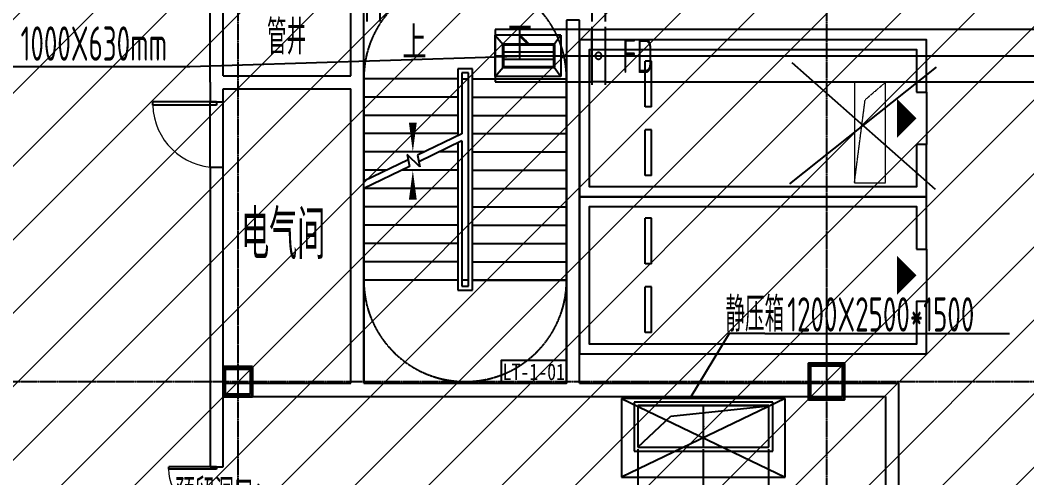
# Model space of a CAD drawing. Extents: x -20827274 to 1300756471, y -549375 to 3431892.
# Drawn here: x -34936 to -19548, y -347731 to -340735 of the extents above; entities that cross this region are included whole.
import ezdxf
from ezdxf.enums import TextEntityAlignment as Align

# ---------------------------------------------------------------- set-up
doc = ezdxf.new("R2010")
doc.units = 0
doc.header["$LTSCALE"] = 10
for name, pattern in [('CENTER2', [1.125, 0.75, -0.125, 0.125, -0.125]), ('DASH', [0.35, 0.25, -0.1]), ('暖附图底图$0$DASH', [0.35, 0.25, -0.1]), ('暖附图底图$0$DOTE', [2.42, 2, -0.2, 0.02, -0.2])]:
    doc.linetypes.add(name, pattern=pattern)
for name, color, linetype in [('1-zs', 3, 'Continuous'), ('1-暖通标注', 4, 'Continuous'), ('1-标注暖通', 4, 'Continuous'), ('DUCT-加压送风中心线', 5, 'CENTER2'), ('DUCT-加压送风法兰', 2, 'Continuous'), ('DUCT-加压送风管', 1, 'Continuous'), ('DUCT-加压送风管端线', 2, 'Continuous'), ('DUCT-加压送风阀门', 7, 'Continuous'), ('DUCT-排风风口', 7, 'Continuous'), ('DUCT-送风法兰', 2, 'Continuous'), ('DUCT-送风管立管', 4, 'Continuous'), ('DUCT-送风管端线', 2, 'Continuous'), ('H-DUCT-送风中心线', 5, 'CENTER2'), ('H-DUCT-送风管', 4, 'Continuous'), ('H-EQ-静压箱', 7, 'Continuous'), ('Hvac-Hide', 8, 'DASH'), ('暖附图底图$0$00-停车位', 8, 'Continuous'), ('暖附图底图$0$1-标注暖通', 8, 'Continuous'), ('暖附图底图$0$A-DIM_SYMB', 8, 'Continuous'), ('暖附图底图$0$A-ROOM_NAME', 8, 'Continuous'), ('暖附图底图$0$A-STAIR', 8, 'Continuous'), ('暖附图底图$0$A-WALL', 8, 'Continuous'), ('暖附图底图$0$DOOR_FIRE', 8, 'Continuous'), ('暖附图底图$0$DOTE', 8, 'Continuous'), ('暖附图底图$0$SRC-03F$0$A-SYMB-NUMB-T', 8, 'Continuous'), ('暖附图底图$0$SRC-03F$0$A-WALL', 8, 'Continuous'), ('暖附图底图$0$STAIR', 8, 'Continuous'), ('暖附图底图$0$WINDOW', 8, 'Continuous')]:
    doc.layers.add(name, color=color, linetype=linetype)
for name, color, linetype, lineweight in [('F-非人防区', 105, 'Continuous', 15), ('HOLE', 52, 'Continuous', 15), ('暖附图底图$0$钢柱', 8, 'Continuous', 35)]:
    doc.layers.add(name, color=color, linetype=linetype, lineweight=lineweight)
doc.styles.add('8B2_02', font='tssdeng.shx', dxfattribs={"width": 0.6, "bigfont": 'TSSDCHN.shx'})
doc.styles.add('暖附图底图$0$8B2_01', font='simhei.ttf', dxfattribs={"width": 0.8})
doc.styles.add('暖附图底图$0$8B2_02', font='tssdeng.shx', dxfattribs={"width": 0.6, "bigfont": 'TSSDCHN.shx'})
doc.styles.add('暖附图底图$0$_TCH_DIM', font='SIMPLEX', dxfattribs={"bigfont": 'GBCBIG'})
doc.styles.add('暖附图底图$0$SRC-03F$0$ECADI-TXT', font='simplex.shx', dxfattribs={"bigfont": 'hztxt.shx'})

# ---------------------------------------------------------------- blocks, each defined once
blk = doc.blocks.new('$风口$00000108')
for p, q in [((-250, 135), (-190, 75)), ((-250, -135), (-250, 135)), ((250, 135), (200, 75)), ((250, 135), (250, -135)), ((200, 25), (-190, 25)), ((200, -25), (-190, -25)), ((-250, -135), (-190, -75)), ((200, -75), (250, -135)), ((250, -135), (-250, -135))]:
    blk.add_line(p, q)
at = {"linetype": 'Continuous'}
blk.add_line((250, 135), (-250, 135), dxfattribs=at)
at = {"lineweight": 40}
for p, q in [((-190, 75), (200, 75)), ((-190, -75), (-190, 75)), ((200, 75), (200, -75)), ((-190, -75), (200, -75))]:
    blk.add_line(p, q, dxfattribs=at)
blk = doc.blocks.new('暖附图底图$0$车位2400x5300')
at = {"layer": '暖附图底图$0$00-停车位', "color": 251}
for p, q in [((-875, -1000), (-175, -1000)), ((-875, -1100), (-875, -1000)), ((-175, -1100), (-175, -1000)), ((175, -1000), (875, -1000)), ((175, -1100), (175, -1000)), ((875, -1100), (875, -1000)), ((-875, -1100), (-175, -1100)), ((175, -1100), (875, -1100)), ((400, -5300), (-400, -5300))]:
    blk.add_line(p, q, dxfattribs=at)
blk.add_lwpolyline([(400, -5150), (400, -5300), (1200, -5300), (1200, 0), (-1200, 0), (-1200, -5300), (-400, -5300), (-400, -5150), (-1050, -5150), (-1050, -150), (1050, -150), (1050, -5150), (400, -5150)], dxfattribs=at)
blk.add_lwpolyline([(0, -5150, 0, 600, 0), (0, -4850, 600, 600, 0)], format="xyseb", dxfattribs=at)
blk = doc.blocks.new('暖附图底图$0$A$C00330F2E')
at = {"layer": '暖附图底图$0$钢柱', "color": 4, "lineweight": 35}
for points in [[(40675, -171100), (40225, -171100), (40225, -171550), (40675, -171550)], [(49725, -171050), (49175, -171050), (49175, -171600), (49725, -171600)], [(49695, -171570), (49205, -171570), (49205, -171080), (49695, -171080)], [(40645, -171520), (40255, -171520), (40255, -171130), (40645, -171130)]]:
    blk.add_lwpolyline(points, close=True, dxfattribs=at)
blk = doc.blocks.new('暖附图底图$0$SRC-03F$0$ECADI-TAG-CODE')
at = {"layer": '暖附图底图$0$SRC-03F$0$A-SYMB-NUMB-T', "color": 1}
blk.add_lwpolyline([(3.41, 8.1), (13.41, 8.1), (13.41, 4.6), (3.41, 4.6)], close=True, dxfattribs=at)
at = {"layer": '暖附图底图$0$SRC-03F$0$A-SYMB-NUMB-T', "style": '暖附图底图$0$SRC-03F$0$ECADI-TXT', "width": 0.7}
blk.add_attdef('CODE', text='', height=2.5, dxfattribs=at).set_placement((8.41, 6.35), align=Align.MIDDLE_CENTER)
blk = doc.blocks.new('暖附图底图$0$$DorLib2D$00000002')
for p, q in [((-0.5, 0), (-0.5, 0.4875)), ((-0.475, 0.4875), (-0.5, 0.4875)), ((-0.475, 0), (-0.475, 0.4875)), ((0.475, 0), (0.475, 0.4875)), ((0.475, 0.4875), (0.5, 0.4875)), ((0.5, 0), (0.5, 0.4875)), ((-0.5, 0), (-0.475, 0)), ((0.5, 0), (0.475, 0))]:
    blk.add_line(p, q)
at = {"lineweight": 13}
for centre, start, end in [((-0.4875, 0), 0, 88.53072), ((0.4875, 0), 91.46928, 180)]:
    blk.add_arc(centre, 0.4875, start, end, dxfattribs=at)
blk = doc.blocks.new('暖附图底图$0$$DorLib2D$00000001')
for p, q in [((0.45, 0.975), (0.5, 0.975)), ((0.45, 0), (0.45, 0.975)), ((0.5, 0), (0.5, 0.975)), ((0.5, 0), (0.45, 0))]:
    blk.add_line(p, q)
at = {"lineweight": 13}
blk.add_arc((0.475, 0), 0.975, 91.4693, 180, dxfattribs=at)
blk = doc.blocks.new('暖附图底图$0$AFSFCS')
at = {"layer": '暖附图底图$0$A-DIM_SYMB'}
for points in [[(-28933.6, -341490.4, 0, 0, 0), (-28933.6, -342750.4, 0, 120, 0), (-28933.6, -342300.4, 0, 0, 0)], [(-27333.6, -341490.4, 0, 0, 0), (-27333.6, -345497.9, 0, 0, 0), (-28933.6, -345497.9, 0, 0, 0), (-28933.6, -343030.4, 0, 120, 0), (-28933.6, -343480.4, 0, 0, 0)]]:
    blk.add_lwpolyline(points, format="xyseb", dxfattribs=at)
at = {"layer": '暖附图底图$0$A-STAIR'}
for p, q in [((-28023.6, -341480.4), (-28243.6, -341480.4)), ((-28243.6, -341480.4), (-28243.6, -342500.1)), ((-28083.6, -341540.4), (-28183.6, -341540.4)), ((-28183.6, -341540.4), (-28183.6, -342471)), ((-28083.6, -344800.4), (-28083.6, -341540.4)), ((-28023.6, -344860.4), (-28023.6, -341480.4)), ((-29683.6, -341630.4), (-29683.6, -343198.7)), ((-28243.6, -341630.4), (-29683.6, -341630.4)), ((-28183.6, -341630.4), (-28183.6, -342471)), ((-28183.6, -341630.4), (-28083.6, -341630.4)), ((-28083.6, -344710.4), (-28083.6, -341630.4)), ((-28023.6, -341630.4), (-26583.6, -341630.4)), ((-26583.6, -344710.4), (-26583.6, -341630.4)), ((-28243.6, -341910.4), (-29683.6, -341910.4)), ((-28023.6, -341910.4), (-26583.6, -341910.4)), ((-28243.6, -342190.4), (-29683.6, -342190.4)), ((-28023.6, -342190.4), (-26583.6, -342190.4)), ((-28243.6, -342470.4), (-29683.6, -342470.4)), ((-28183.6, -342471), (-28862.6, -342800.4)), ((-28023.6, -342470.4), (-26583.6, -342470.4)), ((-28183.6, -342582.1), (-28843, -342902)), ((-28243.6, -342611.2), (-28243.6, -344860.4)), ((-28183.6, -342582.1), (-28183.6, -344710.4)), ((-28183.6, -342582.1), (-28183.6, -344800.4)), ((-28759.6, -342750.4), (-29683.6, -342750.4)), ((-28828.9, -342975.6), (-29022, -342788.3)), ((-29022, -342788.3), (-28986.7, -342971.7)), ((-28862.6, -342800.4), (-28828.9, -342975.6)), ((-28243.6, -342750.4), (-28530.5, -342750.4)), ((-28023.6, -342750.4), (-26583.6, -342750.4)), ((-29006.3, -342870.1), (-29683.6, -343198.7)), ((-28986.7, -342971.7), (-29683.6, -343309.8)), ((-29336.7, -343030.4), (-29683.6, -343030.4)), ((-28243.6, -343030.4), (-29107.6, -343030.4)), ((-28023.6, -343030.4), (-26583.6, -343030.4)), ((-29683.6, -343309.8), (-29683.6, -344710.4)), ((-28243.6, -343310.4), (-29683.6, -343310.4)), ((-28023.6, -343310.4), (-26583.6, -343310.4)), ((-28243.6, -343590.4), (-29683.6, -343590.4)), ((-28023.6, -343590.4), (-26583.6, -343590.4)), ((-28243.6, -343870.4), (-29683.6, -343870.4)), ((-28023.6, -343870.4), (-26583.6, -343870.4)), ((-28243.6, -344150.4), (-29683.6, -344150.4)), ((-28023.6, -344150.4), (-26583.6, -344150.4)), ((-28243.6, -344430.4), (-29683.6, -344430.4)), ((-28023.6, -344430.4), (-26583.6, -344430.4)), ((-28243.6, -344710.4), (-29683.6, -344710.4)), ((-29683.6, -344710.4), (-29683.6, -346285.4)), ((-28243.6, -344710.4), (-29683.6, -344710.4)), ((-28083.6, -344710.4), (-28183.6, -344710.4)), ((-28183.6, -344800.4), (-28083.6, -344800.4)), ((-28023.6, -344710.4), (-26583.6, -344710.4)), ((-26583.6, -344710.4), (-28023.6, -344710.4)), ((-26583.6, -346285.4), (-26583.6, -344710.4)), ((-28243.6, -344860.4), (-28023.6, -344860.4)), ((-29683.6, -346285.4), (-26583.6, -346285.4))]:
    blk.add_line(p, q, dxfattribs=at)
at = {"layer": '暖附图底图$0$A-WALL'}
for p, q in [((-32033.6, -341685.4), (-32033.6, -339235.4)), ((-31833.6, -341585.4), (-31833.6, -339335.4)), ((-29883.6, -341585.4), (-29883.6, -339335.4)), ((-29683.6, -341685.4), (-29683.6, -339335.4)), ((-26383.6, -340735.4), (-26583.6, -340735.4)), ((-26583.6, -340735.4), (-26583.6, -346285.4)), ((-26383.6, -346285.4), (-26383.6, -340735.4)), ((-31833.6, -341585.4), (-29883.6, -341585.4)), ((-32033.6, -341685.4), (-32033.6, -341985.4)), ((-29683.6, -346285.4), (-29683.6, -341685.4)), ((-31833.6, -341785.4), (-29883.6, -341785.4)), ((-31833.6, -341985.4), (-31833.6, -341785.4)), ((-29883.6, -346285.4), (-29883.6, -341785.4)), ((-32033.6, -341985.4), (-31833.6, -341985.4)), ((-31833.6, -342985.4), (-32033.6, -342985.4)), ((-32033.6, -342985.4), (-32033.6, -346385.4)), ((-31833.6, -346285.4), (-31833.6, -342985.4)), ((-32033.6, -346385.4), (-32033.6, -347560.4)), ((-31833.6, -346285.4), (-29883.6, -346285.4)), ((-29683.6, -346285.4), (-26583.6, -346285.4)), ((-26383.6, -346285.4), (-21508.6, -346285.4)), ((-21508.6, -346285.4), (-21508.6, -361485.4)), ((-31833.6, -346485.4), (-29783.6, -346485.4)), ((-31833.6, -347560.4), (-31833.6, -346485.4)), ((-29783.6, -346485.4), (-26483.6, -346485.4)), ((-26483.6, -346485.4), (-21708.6, -346485.4)), ((-21708.6, -346485.4), (-21708.6, -361285.4)), ((-32033.6, -347560.4), (-31833.6, -347560.4))]:
    blk.add_line(p, q, dxfattribs=at)
at = {"layer": '暖附图底图$0$DOTE', "color": 16, "linetype": '暖附图底图$0$DOTE', "ltscale": 1.5}
for p, q in [((-31608.6, -155629.3), (-31608.6, -385768.2)), ((-22608.6, -155629.3), (-22608.6, -385768.2)), ((-113117.3, -346260.4), (10791.4, -346260.4))]:
    blk.add_line(p, q, dxfattribs=at)
at = {"layer": '暖附图底图$0$STAIR', "color": 9, "linetype": '暖附图底图$0$DASH'}
for centre, start, end in [((-28133.6, -341630.4), 0, 180), ((-28133.6, -344710.4), 180, 0)]:
    blk.add_arc(centre, 1550, start, end, dxfattribs=at)
at = {"layer": '暖附图底图$0$WINDOW'}
for p, q in [((-32033.6, -342985.4), (-32033.6, -341985.4)), ((-31833.6, -342985.4), (-31833.6, -341985.4))]:
    blk.add_line(p, q, dxfattribs=at)
blk.add_blockref('暖附图底图$0$A$C00330F2E', (-72058.6, -174935.4))
at = {"layer": '暖附图底图$0$00-停车位', "rotation": 90}
for p in [(-26383.6, -342235.4), (-26383.6, -344635.4)]:
    blk.add_blockref('暖附图底图$0$车位2400x5300', p, dxfattribs=at)
at = {"layer": '暖附图底图$0$DOOR_FIRE', "xscale": -1500, "yscale": 1500, "zscale": 200, "rotation": 90}
blk.add_blockref('暖附图底图$0$$DorLib2D$00000002', (-31933.6, -348310.4), dxfattribs=at)
at = {"layer": '暖附图底图$0$SRC-03F$0$A-WALL'}
ref = blk.add_blockref('暖附图底图$0$SRC-03F$0$ECADI-TAG-CODE', (-26242.8, -346745.4), dxfattribs=dict(at, xscale=-100, yscale=100, zscale=100))
ref.add_attrib('CODE', 'LT-1-01', dxfattribs={"layer": '暖附图底图$0$SRC-03F$0$A-SYMB-NUMB-T', "height": 250, "style": '暖附图底图$0$8B2_01', "width": 0.8}).set_placement((-27083.6, -346110.4), align=Align.MIDDLE_CENTER)
at = {"layer": '暖附图底图$0$WINDOW', "xscale": 1000, "yscale": 1000, "zscale": 200, "rotation": 90}
blk.add_blockref('暖附图底图$0$$DorLib2D$00000001', (-31933.6, -342485.4), dxfattribs=at)
at = {"layer": '暖附图底图$0$A-DIM_SYMB', "color": 7, "style": '暖附图底图$0$_TCH_DIM'}
for s, p in [('上', (-29090, -341332.9)), ('下', (-27476, -341332.9))]:
    blk.add_text(s, height=506.4, dxfattribs=at).set_placement(p)
at = {"layer": '暖附图底图$0$A-ROOM_NAME', "style": '暖附图底图$0$8B2_02', "width": 0.6}
for s, height, p in [('管井', 525, (-31163.5, -341258.2)), ('电气间', 750, (-31556.4, -344388.6))]:
    blk.add_text(s, height=height, dxfattribs=at).set_placement(p)
blk = doc.blocks.new('暖附图底图')
at = {"layer": '暖附图底图$0$1-标注暖通', "linetype": '暖附图底图$0$DASH'}
blk.add_blockref('暖附图底图$0$AFSFCS', (500000, 0), dxfattribs=at)

msp = doc.modelspace()

# ---------------------------------------------------------------- hatches: boundary and pattern name
at = {"layer": 'F-非人防区'}
h = msp.add_hatch(dxfattribs=at)
h.set_pattern_fill('ANSI31', color=8, scale=500)
h.set_pattern_definition([(45, (-67108.6, 126739.6), (-561.266, 561.266), [])])
edge = h.paths.add_edge_path()
edge.add_line((26041.4, -160910.4), (26041.4, -174910.4))
edge.add_line((26041.4, -174910.4), (44466.4, -174910.4))
edge.add_line((44466.4, -174910.4), (44466.4, -230535.4))
edge.add_line((44466.4, -230535.4), (29591.4, -230535.4))
edge.add_line((29591.4, -230535.4), (29591.4, -228585.4))
edge.add_line((29591.4, -228585.4), (32466.4, -228585.4))
edge.add_line((32466.4, -228585.4), (32466.4, -223185.4))
edge.add_line((32466.4, -223185.4), (6116.4, -223185.4))
edge.add_line((6116.4, -223185.4), (6116.4, -236210.4))
edge.add_line((6116.4, -236210.4), (5916.4, -236210.4))
edge.add_line((5916.4, -236210.4), (5921.1, -289912.2))
edge.add_line((5921.1, -289912.2), (35191.4, -289912.2))
edge.add_line((35191.4, -289912.2), (35191.4, -296310.4))
edge.add_line((35191.4, -296310.4), (35041.4, -296310.4))
edge.add_line((35041.4, -296310.4), (35041.4, -296910.4))
edge.add_line((35041.4, -296910.4), (35641.4, -296910.4))
edge.add_line((35641.4, -296910.4), (44736.4, -305099.6))
edge.add_line((44736.4, -305099.6), (22456.5, -329844))
edge.add_line((22456.5, -329844), (22456.5, -340006.4))
edge.add_line((22456.5, -340006.4), (-13248.1, -379660.4))
edge.add_line((-13248.1, -379660.4), (-90108.6, -379660.4))
edge.add_line((-90108.6, -379660.4), (-90108.6, -373660.4))
edge.add_line((-90108.6, -373660.4), (-91358.6, -373660.4))
edge.add_arc((-91358.6, -361660.4), 12000, 180, 270, ccw=False)
edge.add_line((-103358.6, -361660.4), (-103358.6, -333450.4))
edge.add_line((-103358.6, -333450.4), (-95358.6, -333436.6))
edge.add_line((-95358.6, -333436.6), (-95358.6, -160610.4))
edge.add_line((-95358.6, -160610.4), (-86333.4, -160610.4))
edge.add_line((-86333.4, -160610.4), (-86333.6, -149790))
edge.add_line((-86333.6, -149790), (-73433.4, -149790))
edge.add_line((-73433.4, -149790), (-73433.4, -160610.4))
edge.add_line((-73433.4, -160610.4), (26041.4, -160910.4))

# ---------------------------------------------------------------- linework, layer by layer
for points in [[(-20933.5, -341453), (-23175.5, -343235.4)], [(-23138, -341381.5), (-20948.5, -343319)]]:
    msp.add_lwpolyline(points)
at = {"layer": '1-暖通标注'}
for p, q in [((-32343, -341442.4), (-27173.1, -341280.9, 2600)), ((-24097.1, -345525.6), (-24697.9, -346519.3)), ((-23554.7, -345525.6), (-24097.1, -345525.6))]:
    msp.add_line(p, q, dxfattribs=at)
at = {"layer": '1-暖通标注', "color": 2}
msp.add_line((-23554.7, -345525.6), (-19813.2, -345525.6), dxfattribs=at)
at = {"layer": '1-标注暖通'}
msp.add_line((-36580.3, -341442.4), (-32343, -341442.4), dxfattribs=at)
at = {"layer": 'DUCT-加压送风中心线'}
for p, q in [((-27673.1, -341280.9), (-26196.1, -341280.9)), ((-25995.7, -341280.9), (6699, -341280.9))]:
    msp.add_line(p, q, dxfattribs=at)
at = {"layer": 'DUCT-加压送风法兰'}
for p, q in [((-29637.7, -339417.1), (-29637.7, -340757.1)), ((-29437.5, -339417.1), (-29437.5, -340757.1)), ((-26196, -339417.1), (-26196, -340757.1)), ((-25995.8, -339417.1), (-25995.8, -340757.1)), ((-26196, -340835.9), (-26196, -341725.9)), ((-25995.8, -340835.9), (-25995.8, -341725.9))]:
    msp.add_line(p, q, dxfattribs=at)
at = {"layer": 'DUCT-加压送风法兰', "color": 18, "true_color": 0x000000}
for p in [(-26196.1, -341280.9, 1000), (-26195.9, -341280.9, 1000), (-25995.9, -341280.9, 1000), (-25995.7, -341280.9, 1000)]:
    msp.add_point(p, dxfattribs=at)
at = {"layer": 'DUCT-加压送风管'}
for p, q in [((-26196.1, -340880.9), (-27673.1, -340880.9)), ((-27673.1, -340880.9), (-27673.1, -341680.9)), ((-26196.1, -341680.9), (-26196.1, -340880.9)), ((-26195.9, -340880.9), (-25995.9, -340880.9)), ((6699, -340880.9), (-25995.7, -340880.9)), ((-25995.7, -340880.9), (-25995.7, -341680.9)), ((-27673.1, -341680.9), (-26196.1, -341680.9)), ((-25995.9, -341680.9), (-26195.9, -341680.9)), ((-25995.7, -341680.9), (6699, -341680.9))]:
    msp.add_line(p, q, dxfattribs=at)
at = {"layer": 'DUCT-加压送风管端线'}
for p, q in [((-26195.9, -340880.9), (-26195.9, -341680.9)), ((-25995.9, -340880.9), (-25995.9, -341680.9))]:
    msp.add_line(p, q, dxfattribs=at)
at = {"layer": 'DUCT-加压送风阀门'}
for p, q in [((-26183.4, -341280.9), (-26008.4, -341280.9)), ((-26145.5, -341274.7), (-26145.9, -341280.9)), ((-26145.9, -341280.9), (-26145.5, -341287.2)), ((-26144.3, -341268.5), (-26145.5, -341274.7)), ((-26145.5, -341287.2), (-26144.3, -341293.4)), ((-26142.4, -341262.5), (-26144.3, -341268.5)), ((-26144.3, -341293.4), (-26142.4, -341299.3)), ((-26139.7, -341256.9), (-26142.4, -341262.5)), ((-26142.4, -341299.3), (-26139.7, -341305)), ((-26136.3, -341251.5), (-26139.7, -341256.9)), ((-26139.7, -341305), (-26136.3, -341310.3)), ((-26132.3, -341246.7), (-26136.3, -341251.5)), ((-26136.3, -341310.3), (-26132.3, -341315.2)), ((-26127.8, -341242.4), (-26132.3, -341246.7)), ((-26122.7, -341238.7), (-26127.8, -341242.4)), ((-26117.2, -341235.7), (-26122.7, -341238.7)), ((-26111.3, -341233.4), (-26117.2, -341235.7)), ((-26105.2, -341231.8), (-26111.3, -341233.4)), ((-26099, -341231), (-26105.2, -341231.8)), ((-26092.7, -341231), (-26099, -341231)), ((-26086.5, -341231.8), (-26092.7, -341231)), ((-26080.4, -341233.4), (-26086.5, -341231.8)), ((-26074.6, -341235.7), (-26080.4, -341233.4)), ((-26069.1, -341238.7), (-26074.6, -341235.7)), ((-26064, -341242.4), (-26069.1, -341238.7)), ((-26059.4, -341246.7), (-26064, -341242.4)), ((-26055.4, -341251.5), (-26059.4, -341246.7)), ((-26059.4, -341315.2), (-26055.4, -341310.3)), ((-26052.1, -341256.9), (-26055.4, -341251.5)), ((-26055.4, -341310.3), (-26052.1, -341305)), ((-26049.4, -341262.5), (-26052.1, -341256.9)), ((-26052.1, -341305), (-26049.4, -341299.3)), ((-26047.5, -341268.5), (-26049.4, -341262.5)), ((-26049.4, -341299.3), (-26047.5, -341293.4)), ((-26046.3, -341274.7), (-26047.5, -341268.5)), ((-26047.5, -341293.4), (-26046.3, -341287.2)), ((-26045.9, -341280.9), (-26046.3, -341274.7)), ((-26046.3, -341287.2), (-26045.9, -341280.9)), ((-26132.3, -341315.2), (-26127.8, -341319.5)), ((-26127.8, -341319.5), (-26122.7, -341323.2)), ((-26122.7, -341323.2), (-26117.2, -341326.2)), ((-26117.2, -341326.2), (-26111.3, -341328.5)), ((-26111.3, -341328.5), (-26105.2, -341330.1)), ((-26105.2, -341330.1), (-26099, -341330.8)), ((-26099, -341330.8), (-26092.7, -341330.8)), ((-26092.7, -341330.8), (-26086.5, -341330.1)), ((-26086.5, -341330.1), (-26080.4, -341328.5)), ((-26080.4, -341328.5), (-26074.6, -341326.2)), ((-26074.6, -341326.2), (-26069.1, -341323.2)), ((-26069.1, -341323.2), (-26064, -341319.5)), ((-26064, -341319.5), (-26059.4, -341315.2))]:
    msp.add_line(p, q, dxfattribs=at)
at = {"layer": 'DUCT-送风法兰'}
for p, q in [((-25551.7, -346572.3), (-25551.7, -347322.3)), ((-23431.7, -346572.3), (-25551.7, -346572.3)), ((-23431.7, -347322.3), (-23431.7, -346572.3)), ((-25551.7, -347322.3), (-25491.7, -347322.3)), ((-23491.7, -347322.3), (-23431.7, -347322.3))]:
    msp.add_line(p, q, dxfattribs=at)
at = {"layer": 'DUCT-送风法兰', "color": 18, "true_color": 0x000000}
for p in [(-24491.7, -346947.3, -0.1), (-24491.7, -346947.3, 0.1)]:
    msp.add_point(p, dxfattribs=at)
at = {"layer": 'DUCT-送风管立管'}
for p, q in [((-23491.7, -346632.3), (-25491.7, -346632.3)), ((-25491.7, -346632.3), (-25491.7, -347262.3)), ((-23491.7, -347262.3), (-23491.7, -346632.3)), ((-25491.7, -347262.3), (-23491.7, -347262.3))]:
    msp.add_line(p, q, dxfattribs=at)
at = {"layer": 'DUCT-送风管端线'}
for p, q in [((-24991.7, -346789.8), (-23491.7, -346632.3)), ((-25491.7, -347262.3), (-24991.7, -346789.8))]:
    msp.add_line(p, q, dxfattribs=at)
at = {"layer": 'H-DUCT-送风中心线'}
msp.add_line((-24491.7, -350245.4), (-24491.7, -347292.3), dxfattribs=at)
at = {"layer": 'H-DUCT-送风管'}
for p, q in [((-23491.7, -346627.5), (-25491.7, -346627.5)), ((-25491.7, -347292.3), (-25491.7, -350245.4)), ((-23491.7, -350245.4), (-23491.7, -347292.3))]:
    msp.add_line(p, q, dxfattribs=at)
at = {"layer": 'H-EQ-静压箱'}
for p, q in [((-25741.7, -346519.3), (-25741.7, -347719.3)), ((-25741.7, -346519.3), (-23241.7, -347719.3)), ((-23241.7, -346519.3), (-25741.7, -347719.3)), ((-23241.7, -346519.3), (-25741.7, -346519.3)), ((-25741.7, -346519.3), (-25741.7, -347719.3)), ((-25741.7, -346519.3), (-23241.7, -347719.3)), ((-23241.7, -346519.3), (-25741.7, -347719.3)), ((-23241.7, -346519.3), (-25741.7, -346519.3)), ((-23241.7, -347719.3), (-23241.7, -346519.3)), ((-23241.7, -347719.3), (-23241.7, -346519.3)), ((-25741.7, -347719.3), (-23241.7, -347719.3)), ((-25741.7, -347719.3), (-23241.7, -347719.3))]:
    msp.add_line(p, q, dxfattribs=at)
at = {"layer": 'HOLE', "linetype": 'DASH'}
msp.add_lwpolyline([(-21708.6, -341685.4), (-22183.6, -341685.4), (-22183.6, -343222.9), (-21708.6, -343222.9)], close=True, dxfattribs=at)
msp.add_lwpolyline([(-21708.6, -341685.4), (-22183.6, -341685.4), (-22183.6, -343222.9), (-21708.6, -343222.9)], close=True, dxfattribs=at)
msp.add_lwpolyline([(-22183.6, -343222.9), (-22019.7, -341952.6), (-21708.6, -341685.4)], dxfattribs=at)
msp.add_lwpolyline([(-22183.6, -343222.9), (-22019.7, -341952.6), (-21708.6, -341685.4)], dxfattribs=at)
at = {"layer": 'Hvac-Hide'}
for p, q in [((-25491.7, -346632.3), (-25491.7, -347262.3)), ((-24491.7, -347262.3), (-24491.7, -346632.3)), ((-23491.7, -347262.3), (-23491.7, -346632.3)), ((-25491.7, -347322.3), (-23491.7, -347322.3))]:
    msp.add_line(p, q, dxfattribs=at)

# ---------------------------------------------------------------- block references
at = {"layer": '1-zs'}
msp.add_blockref('暖附图底图', (-500000, 0), dxfattribs=at)
at = {"layer": 'DUCT-排风风口', "xscale": 2, "yscale": 2.333333333333333}
msp.add_blockref('$风口$00000108', (-27173.1, -341280.9, 2600), dxfattribs=at)

# ---------------------------------------------------------------- texts
at = {"layer": '1-标注暖通', "style": '8B2_02', "width": 0.6}
for s, p in [('1000X630mm', (-34928.7, -341356.1)), ('FD', (-25731.5, -341543.4, 1000)), ('静压箱', (-24155.2, -345495.8)), ('1200X2500*1500', (-23210.2, -345495.8)), ('预留洞口：', (-32565.8, -348269.9))]:
    msp.add_text(s, height=525, dxfattribs=at).set_placement(p)

doc.saveas('drawing.dxf')
